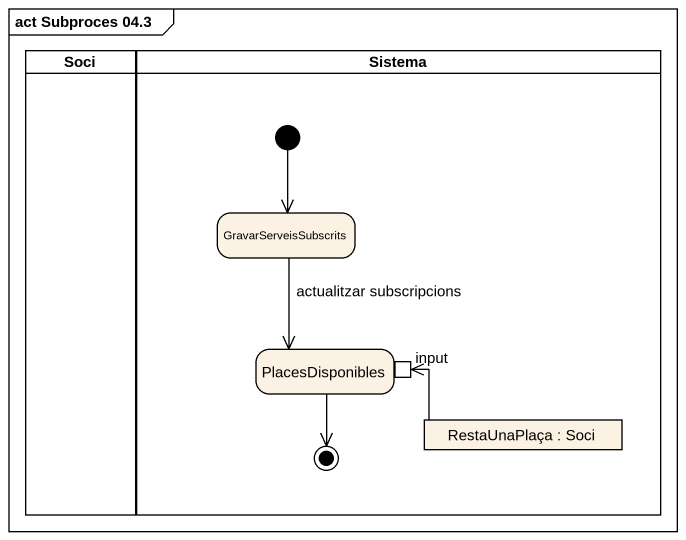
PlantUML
@startuml
mainframe act Subproces 04.3
hide empty description
state Soci <<partition>>
state Sistema <<partition>> {
  state GravarServeisSubscrits
  state PlacesDisponibles {
    state input <<inputPin>>
  }
  state "RestaUnaPlaça : Soci" as RestaUnaPlaça <<object>>
  [*] --> GravarServeisSubscrits
  PlacesDisponibles --> [*]
}
GravarServeisSubscrits --> PlacesDisponibles : actualitzar subscripcions
RestaUnaPlaça -left-> input
@enduml
